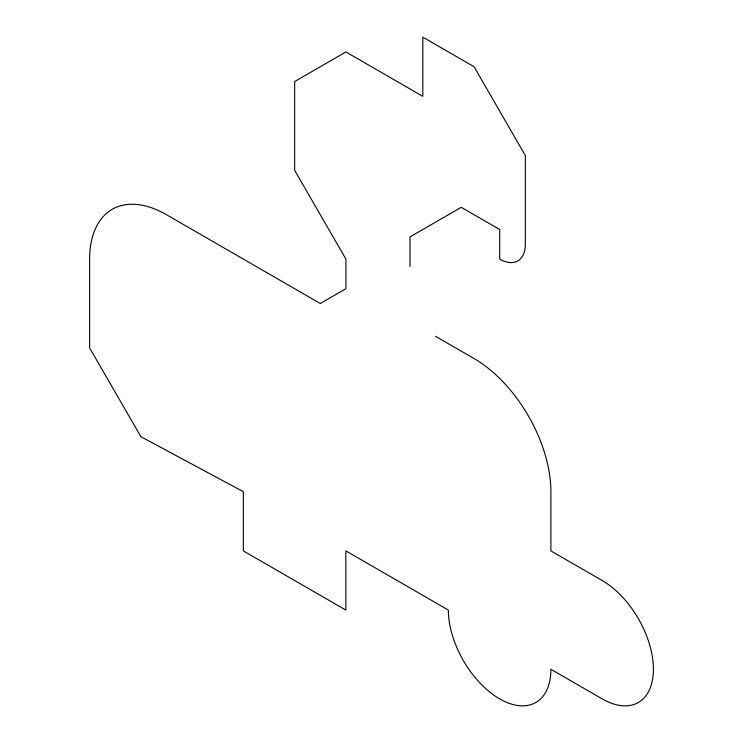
<?xml version="1.0" encoding="UTF-8"?>
<svg xmlns="http://www.w3.org/2000/svg" width="743" height="743" viewBox="0 0 743 743"><rect width="100%" height="100%" fill="white"/><g stroke="black" fill="none" stroke-linecap="round" stroke-linejoin="round"><path stroke-width="1.11" d="M435.556 336.328L474.006 358.525A108.738 62.783 60 0 1 550.897 491.699L550.897 550.897L602.155 580.487A72.489 41.849 60 0 1 653.413 669.276A72.489 41.849 60 0 1 602.155 698.866L550.897 669.276A72.489 41.849 60 0 1 499.64 698.866A72.489 41.849 60 0 1 448.373 610.087L345.857 550.897L345.857 610.087L243.332 550.897L243.332 491.708L140.882 436.68L89.624 347.9L89.624 259.112A108.738 62.783 60 0 1 166.506 214.718L320.289 303.506L345.922 288.711L345.922 259.112L294.655 170.333L294.655 81.544L345.922 51.945L422.804 96.339L422.804 37.15L474.071 66.74L525.329 155.528L525.329 244.317A36.249 20.925 60 0 1 499.695 259.112L499.695 229.513L461.254 207.325L409.997 236.915L409.997 266.514"/></g></svg>
